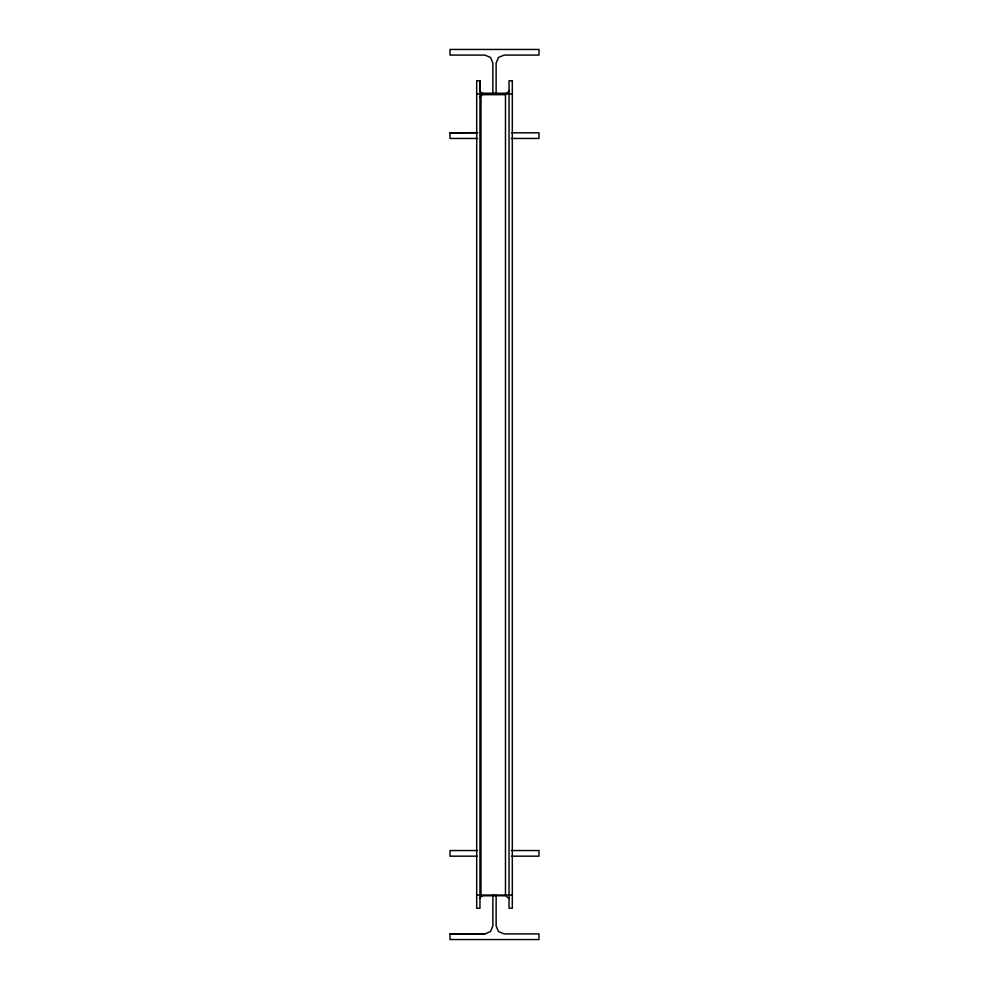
<?xml version="1.0" encoding="UTF-8"?>
<svg xmlns="http://www.w3.org/2000/svg" width="989" height="989" viewBox="0 0 989 989"><rect width="100%" height="100%" fill="white"/><g stroke="black" fill="none" stroke-linecap="round" stroke-linejoin="round"><path stroke-width="1.48" d="M479.962 97.318L481 95.451L483.522 94.672L505.478 94.672M509.038 90.592L508 92.459L505.478 93.238L483.522 93.238L481 92.459L480.073 90.79L479.962 80.727L476.698 80.727L476.698 908.273L479.962 908.273L479.962 80.727L480.184 91M479.962 898.408L481 896.541L483.522 895.762L505.478 895.762L509.038 898.408M477.613 138.46L449.995 138.46L449.995 132.823L477.712 132.65M496.132 895.045L496.132 925.902L498.481 931.564L504.143 933.913L539.005 933.913L539.005 939.55L449.995 939.55L449.995 933.913L485.401 933.69M449.995 132.823L477.489 132.736M449.995 933.913L485.129 933.801L490.519 931.564L492.868 925.902L492.868 895.045M476.698 93.955L512.302 93.955M511.721 132.823L539.005 132.823L539.005 138.46L511.387 138.46M477.613 850.54L449.995 850.54L449.995 856.177L477.279 856.177M511.387 850.54L539.005 850.54L539.005 856.177L511.721 856.177M476.698 895.045L512.302 895.045M505.478 93.955L505.478 895.045M496.132 93.955L496.132 63.098L498.481 57.436L504.143 55.087L539.005 55.087L539.005 49.45L449.995 49.45L449.995 55.087L484.857 55.087L490.519 57.436L492.868 63.098L492.868 93.955M481 93.955L481 895.045M512.302 80.727L509.038 80.727L509.038 908.273L512.302 908.273L512.302 80.727"/></g></svg>
